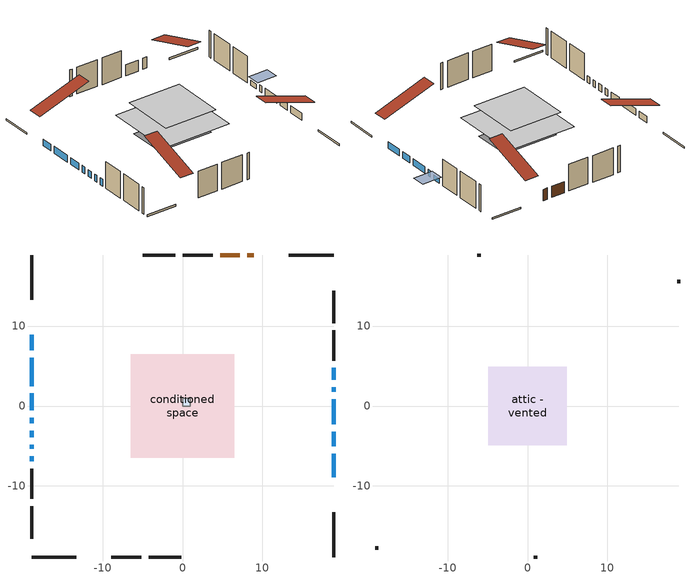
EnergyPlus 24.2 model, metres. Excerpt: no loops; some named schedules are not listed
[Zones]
air source heat pump airloop ret air zone
 floor adiabatic (AdiabaticConst): 0,0 0,1 1,1 1,0 z0
 wall adiabatic (AdiabaticConst): 0,1 0,0 1,0 1,1 0,1 z0:1
 ceiling adiabatic (AdiabaticConst): 1,0 1,1 0,1 0,0 z1
conditioned space
 floor outside (Floor1 construction): -2.49,-2.49 -2.49,2.49 2.49,2.49 2.49,-2.49 z0
 floor outside (Floor2 construction): -0.93,-0.93 -0.93,0.93 0.93,0.93 0.93,-0.93 z0
 floor adiabatic (AdiabaticFloorConstruction): -6.46,-6.46 -6.46,6.46 6.46,6.46 6.46,-6.46 z2.44
 floor foundation (Slab1 construction): -5.04,-3.45 -5.04,3.45 5.04,3.45 5.04,-3.45 z0
 wall outside (RimJoist1 construction): 18.89,18.89 13.29,18.89 / -18.89,-18.89 -13.29,-18.89 / -18.89,18.89 -18.89,13.29 / 18.89,-18.89 18.89,-13.29 z0:0.3
 wall outside (AdiabaticWallConstruction 1): 8.9,18.89 8.09,18.89 / 7.16,18.89 4.73,18.89 z0:2.03
 wall outside (AdiabaticWallConstruction): -18.89,8.9 -18.89,6.95 / -18.89,6.02 -18.89,2.49 / 18.89,-8.9 18.89,-5.96 / 18.89,-5.04 18.89,-3.2 / 18.89,-2.28 18.89,0.85 / -18.89,1.56 -18.89,-0.52 / -18.89,-1.45 -18.89,-2.16 / 18.89,1.78 18.89,2.36 / -18.89,-3.09 -18.89,-3.9 / -18.89,-4.83 -18.89,-5.37 / -18.89,-6.3 -18.89,-6.91 z0:1.22; 18.89,3.28 18.89,4.76 z0:0.86
 wall outside (Wall1 construction): 3.8,18.89 0.04,18.89 / -8.9,-18.89 -5.14,-18.89 / -18.89,-7.84 -18.89,-11.6 / 18.89,5.68 18.89,9.44 z0:4.88
 wall outside (Wall2 construction): -0.88,18.89 -4.95,18.89 / -4.21,-18.89 -0.15,-18.89 / -18.89,-12.53 -18.89,-16.59 / 18.89,10.37 18.89,14.44 z0:4.88
 window (WindowConstruction): -18.89,8.9 -18.89,6.95 z0:1.22
 window (WindowConstruction 4): -18.89,6.02 -18.89,2.49 z0:1.22
 window (WindowConstruction 5): 18.89,-8.9 18.89,-5.96 z0:1.22
 window (WindowConstruction 6): 18.89,-5.04 18.89,-3.2 z0:1.22
 window (WindowConstruction 7): 18.89,-2.28 18.89,0.85 z0:1.22
 window (WindowConstruction 8): -18.89,1.56 -18.89,-0.52 z0:1.22
 window (WindowConstruction 1): -18.89,-1.45 -18.89,-2.16 z0:1.22
 window (WindowConstruction 2): 18.89,1.78 18.89,2.35 z0:1.22
 window (WindowConstruction 3): 18.89,3.28 18.89,4.76 z0:0.86
 window (WindowConstruction 9): -18.89,-3.09 -18.89,-3.9 z0:1.22
 window (WindowConstruction 10): -18.89,-4.83 -18.89,-5.37 z0:1.22
 window (WindowConstruction 11): -18.89,-6.3 -18.89,-6.91 z0:1.22
 door (Door): 8.9,18.89 8.09,18.89 z0:2.03
 door (Door 1): 7.16,18.89 4.73,18.89 z0:2.03
 ceiling adiabatic (AdiabaticFloorConstruction): 6.46,-6.46 6.46,6.46 -6.46,6.46 -6.46,-6.46 z2.44
attic - vented
 floor to conditioned space (Floor3 construction Reversed): -4.93,-4.93 -4.93,4.93 4.93,4.93 4.93,-4.93 z4.88
 wall outside (Wall3 construction): -5.88,18.89 -6.32,18.89 / 0.78,-18.89 1.22,-18.89 / -18.89,-17.52 -18.89,-17.96 / 18.89,15.37 18.89,15.8 z0:4.88
 roof outside (Roof1 construction): 9.83,18.89,4.88 9.83,9.28,8.08 12.36,9.28,8.08 12.36,18.89,4.88; -9.83,-18.89,4.88 -9.83,-9.28,8.08 -12.36,-9.28,8.08 -12.36,-18.89,4.88; -18.89,9.83,4.88 -9.28,9.83,8.08 -9.28,12.36,8.08 -18.89,12.36,4.88; 18.89,-9.83,4.88 9.28,-9.83,8.08 9.28,-12.36,8.08 18.89,-12.36,4.88
shading: 18.89,5.22 18.89,2.82 22.55,2.82 22.55,5.22 z1.32
[Building]
Building 1: Terrain=Suburbs
[Site:Location]
Vancouver Intl AP_BC: Latitude {deg}=49.19; Longitude {deg}=-123.18; Time Zone {hr}=-8; Elevation {m}=4; Keep Site Location Information=Yes
[Site:GroundTemperature:Shallow]
8.06451, 6.96315, 6.87495, 7.3976, 9.49575, 11.5841, 13.3946, 14.5416, 14.639, 13.7062, 11.9418, 9.91751
[Site:WaterMainsTemperature]
Calculation Method=Schedule; Temperature Schedule=mains temperature schedule
[Material] Roughness=Rough; Thermal Absorptance=0.9
Name | Thickness {m} | Conductivity {W/m-K} | Density {kg/m3} | Specific Heat {J/kg-K} | Solar Absorptance | Visible Absorptance
asphalt or fiberglass shingles | 0.00635 | 0.162714 | 1121.4 | 1465.45 | 0.4 | 0.4
ceiling stud and cavity | 0.1397 | 0.0759208 | 65.682 | 1177.47 | 0.7 | 0.7
concrete 4.0 in. | 0.1016 | 1.803125 | 2242.8 | 837.4 | 0.7 | 0.7
door material | 0.04445 | 0.053851 | 512.64 | 1214.23 | 0.7 | 0.7
exterior vertical ins | 0.00294211 | 0.029427 | 32.04 | 1214.23 | 0.7 | 0.7
floor covering | 0.0127 | 0.0433444 | 54.468 | 1339.84 | 0.6 | 0.6
floor rigid ins | 0.051816 | 0.029427 | 32.04 | 1214.23 | 0.7 | 0.7
floor rigid ins 1; wall rigid ins | 0.512978 | 0.029427 | 32.04 | 1214.23 | 0.7 | 0.7
floor stud and cavity | 0.1397 | 0.477371 | 92.3553 | 1139.71 | 0.7 | 0.7
floor stud and cavity 1 | 0.1397 | 0.48026 | 92.3553 | 1139.71 | 0.7 | 0.7
floor stud and cavity 2 | 0.1397 | 1.75129 | 37.0049 | 1207.88 | 0.7 | 0.7
furniture material conditioned space 1 | 0.1524 | 0.115458 | 640.8 | 1214.23 | 0.6 | 0.6
gypsum board | 0.0127 | 0.160291 | 801 | 837.4 | 0.6 | 0.6
osb sheathing 0.5 in. | 0.0127 | 0.115458 | 512.64 | 1214.23 | 0.7 | 0.7
osb sheathing 0.75 in. | 0.01905 | 0.115458 | 512.64 | 1214.23 | 0.7 | 0.7
osb sheathing 2.0 in. | 0.0508 | 0.115458 | 512.64 | 1214.23 | 0.7 | 0.7
rim joist stud and cavity | 0.0508 | 0.0452492 | 125.044 | 1163.47 | 0.6 | 0.6
wall stud and cavity | 0.1397 | 0.0984349 | 139.0536 | 1170.24 | 0.7 | 0.7
wall stud and cavity 1 | 0.1397 | 0.0990493 | 139.0536 | 1170.24 | 0.7 | 0.7
wall stud and cavity 2 | 0.0889 | 6.9971 | 50.32683 | 1063.81 | 0.6 | 0.6
wall stud and cavity 3 | 0.0889 | 0.380278 | 52.3479 | 1209.89 | 0.7 | 0.7
wall stud and cavity 4 | 0.0889 | 0.391764 | 83.0341 | 1211.67 | 0.7 | 0.7
wood siding | 0.0254 | 0.102417 | 544.68 | 1172.36 | 0.4 | 0.4
wood siding 1 | 0.00254 | 0.102417 | 544.68 | 1172.36 | 0.4 | 0.4
wood siding 2; wood siding 3; wood siding 4 | 0.0254 | 0.102417 | 544.68 | 1172.36 | 0.7 | 0.7
[Material:NoMass]
Adiabatic: Roughness=Rough; Thermal Resistance {m2-K/W}=176.1; Thermal Absorptance=0.9; Solar Absorptance=0.7; Visible Absorptance=0.7
[WindowMaterial:SimpleGlazingSystem]
Name | U-Factor {W/m2-K} | Solar Heat Gain Coefficient
WindowMaterial | 2.92076 | 0.67
WindowMaterial 1 | 2.949721 | 0.64
WindowMaterial 10 | 2.95767 | 0.63
WindowMaterial 2 | 2.95994 | 0.63
WindowMaterial 3 | 2.93212 | 0.66
WindowMaterial 4 | 2.91622 | 0.64
WindowMaterial 5 | 2.97981 | 0.59
WindowMaterial 6 | 3.03376 | 0.49
WindowMaterial 7 | 2.983789 | 0.55
WindowMaterial 8 | 3.01559 | 0.58
WindowMaterial 9 | 3.02467 | 0.56
[Construction]
AdiabaticConst: Adiabatic
AdiabaticFloorConstruction: floor stud and cavity 2, floor rigid ins 1, osb sheathing 0.75 in., floor covering
AdiabaticWallConstruction: wood siding 3, wall rigid ins, wall stud and cavity 3, gypsum board
AdiabaticWallConstruction 1: wood siding 4, wall rigid ins, wall stud and cavity 3, gypsum board
Door; Door 1: door material
Floor1 construction: floor stud and cavity, floor rigid ins, osb sheathing 0.75 in., floor covering
Floor2 construction: floor stud and cavity 1, floor rigid ins, osb sheathing 0.75 in., floor covering
Floor3 construction Reversed: gypsum board, ceiling stud and cavity
furniture construction conditioned space 1: furniture material conditioned space 1
PartitionWallConstruction: gypsum board, wall stud and cavity 4, gypsum board
RimJoist1 construction: wood siding 2, osb sheathing 2.0 in., rim joist stud and cavity
Roof1 construction: asphalt or fiberglass shingles
Slab1 construction: concrete 4.0 in.
Wall1 construction: wood siding, osb sheathing 0.5 in., wall stud and cavity, gypsum board
Wall2 construction: wood siding, osb sheathing 0.5 in., wall stud and cavity 1, gypsum board
Wall3 construction: wood siding 1, wall stud and cavity 2
WindowConstruction: WindowMaterial
WindowConstruction 1: WindowMaterial 1
WindowConstruction 10: WindowMaterial 9
WindowConstruction 11: WindowMaterial 10
WindowConstruction 2: WindowMaterial 2
WindowConstruction 3: WindowMaterial 3
WindowConstruction 4: WindowMaterial 4
WindowConstruction 5: WindowMaterial 5
WindowConstruction 6: WindowMaterial 6
WindowConstruction 7; WindowConstruction 8: WindowMaterial 7
WindowConstruction 9: WindowMaterial 8
[Zone] Multiplier=1
Name | Volume {m3} | Part of Total Floor Area
air source heat pump airloop ret air zone | 1 | No
attic - vented | 50.6314 | Yes
conditioned space | 419.3 | Yes
[Space]
Name | Zone | Space Type | Volume {m3}
air source heat pump airloop ret air space | air source heat pump airloop ret air zone | Plenum Space Type
attic - vented 1 | attic - vented |  | 50.6314
conditioned space 1 | conditioned space |  | 419.3
[SpaceList]
Plenum Space Type: air source heat pump airloop ret air space
[OtherEquipment] Design Level Calculation Method=EquipmentLevel
Name | Fuel Type | Zone or ZoneList or Space or SpaceList | Schedule | Design Level {W} | Fraction Latent | Fraction Radiant | Fraction Lost
air source heat pump airloop_0 RetCondToRP; air source heat pump airloop_0 RetSensLkToRP | None | air source heat pump airloop ret air space | Always On Discrete | 0 | 0 | 0 | 0
air source heat pump airloop_0 RetLatLkToRP | None | air source heat pump airloop ret air space | Always On Discrete | 0 | 1 | 0 | 0
air source heat pump airloop_0 RetCondToDZ; air source heat pump airloop_0 SupCondToDZ; air source heat pump airloop_0 SupSensLkToDZ | None | attic - vented 1 | Always On Discrete | 0 | 0 | 0 | 0
air source heat pump airloop_0 SupLatLkToDZ | None | attic - vented 1 | Always On Discrete | 0 | 1 | 0 | 0
air source heat pump airloop_0 SupCondToLv; air source heat pump airloop_0 SupSensLkToCond; mech vent house fan sensible load | None | conditioned space 1 | Always On Discrete | 0 | 0 | 0 | 0
air source heat pump airloop_0 SupLatLkToCond; mech vent house fan latent load | None | conditioned space 1 | Always On Discrete | 0 | 1 | 0 | 0
clothes dryer 1 | Electricity | conditioned space 1 | clothes dryer schedule | 0 | 0.015 | 0.081 | 0.85
cooking range 1 | Electricity | conditioned space 1 | cooking range schedule | 0 | 0.08 | 0.432 | 0.2
general water use latent | None | conditioned space 1 | general water use schedule | 62.594 | 1 | 0 | 0
general water use sensible | None | conditioned space 1 | general water use schedule | -61.6891 | 0 | 0.6 | 0
water heater energy adjustment1 | NaturalGas | conditioned space 1 | Always On Discrete | 0.01 | 0 | 0 | 1
[ZoneInfiltration:DesignFlowRate] Schedule=Always On Discrete; Design Flow Rate Calculation Method=Flow/Zone; Design Flow Rate {m3/s}=0
Name | Zone or ZoneList or Space or SpaceList
attic_vented 1 duct leakage imbalance infil flow | attic - vented 1
infil flow; natural vent flow; whole house fan flow | conditioned space 1
[ZoneInfiltration:EffectiveLeakageArea]
infil attic - vented 1: Zone or Space=attic - vented 1; Schedule=Always On Discrete; Effective Air Leakage Area {cm2}=4028.69; Stack Coefficient=0.000561892; Wind Coefficient=1.60157e-05
[ZoneMixing] Schedule=Always On Continuous; Design Flow Rate Calculation Method=Flow/Zone; Design Flow Rate {m3/s}=0
Name | Zone or Space | Source Zone or Space
air source heat pump airloop_0 ZoneMixCondToDZ mix; whole house fan mix | attic - vented | conditioned space
air source heat pump airloop_0 ZoneMixDZToCond mix | conditioned space | attic - vented
[SurfaceProperty:ExposedFoundationPerimeter]
Slab1: Exposed Perimeter Calculation Method=TotalExposedPerimeter; Total Exposed Perimeter {m}=33.986
[InternalMass] Zone or ZoneList=conditioned space; Space or SpaceList=conditioned space 1
Name | Construction | Surface Area {m2}
furniture mass conditioned space 1 | furniture construction conditioned space 1 | 105.952
partition wall mass | PartitionWallConstruction | 264.88
[Lights]
interior lighting: Zone or ZoneList or Space or SpaceList=conditioned space 1; Schedule=interior lighting schedule; Design Level Calculation Method=LightingLevel; Lighting Level {W}=343.2; Return Air Fraction=0; Fraction Radiant=0.6; Fraction Visible=0.2; Fraction Replaceable=1
[People]
occupants: Zone or ZoneList or Space or SpaceList=conditioned space 1; Number of People Schedule=occupants schedule; Number of People Calculation Method=People; Number of People=3; Fraction Radiant=0.314171; Sensible Heat Fraction=0.56303; Activity Level Schedule=occupants activity schedule; Carbon Dioxide Generation Rate {m3/s-W}=0; Enable ASHRAE 55 Comfort Warnings=No; Mean Radiant Temperature Calculation Type=EnclosureAveraged
[ElectricEquipment] Zone or ZoneList or Space or SpaceList=conditioned space 1; Design Level Calculation Method=EquipmentLevel
Name | Schedule | Design Level {W} | Fraction Latent | Fraction Radiant | Fraction Lost
clothes dryer | clothes dryer schedule | 140.772 | 0.015 | 0.081 | 0.85
clothes washer | clothes washer schedule | 32.1985 | 0.03 | 0.162 | 0.7
cooking range | cooking range schedule | 215.147 | 0.08 | 0.432 | 0.2
dishwasher | dishwasher schedule | 66.8632 | 0.3 | 0.18 | 0.4
fridge | fridge schedule | 72.9452 | 0 | 0.6 | 0
mech vent bath fan 0 | mech vent bath fan 0 schedule | 50.2 | 0 | 0 | 1
mech vent bath fan 1 | mech vent bath fan 1 schedule | 50.2 | 0 | 0 | 1
mech vent house fan | mech vent house fan schedule | 0 | 0 | 0 | 1
mech vent house fan cfis | mech vent house fan cfis schedule | 0 | 0 | 0 | 0
mech vent range fan 0 | mech vent range fan 0 schedule | 57 | 0 | 0 | 1
misc plug loads | misc plug loads schedule | 494.7 | 0.045 | 0.513 | 0.1
whole house fan | Always On Discrete | 0 | 0 | 0 | 1
[AirLoopHVAC:ReturnPlenum]
Air Loop HVAC Return Plenum 1: Zone=air source heat pump airloop ret air zone
[Foundation:Kiva]
Foundation Kiva 1: Initial Indoor Air Temperature {C}=18; Exterior Vertical Insulation Material=exterior vertical ins; Exterior Vertical Insulation Depth {m}=0.599999; Wall Height Above Grade {m}=0.1016; Wall Depth Below Slab {m}=0.2032
[Foundation:Kiva:Settings]
Soil Conductivity {W/m-K}=0.849921; Soil Density {kg/m3}=1842.3; Soil Specific Heat {J/kg-K}=418.7; Ground Solar Absorptivity=0.9; Ground Thermal Absorptivity=0.9; Ground Surface Roughness {m}=0.03; Far-Field Width {m}=40; Deep-Ground Boundary Condition=ZeroFlux; Deep-Ground Depth {m}=40; Minimum Cell Dimension {m}=0.2; Maximum Cell Growth Coefficient=3; Simulation Timestep=Timestep
[Exterior:Lights]
exterior lighting: Schedule=exterior lighting schedule; Design Level {W}=75.6
[EnergyManagementSystem:Sensor] Output:Variable or Output:Meter Index Key=attic - vented
Name | Output:Variable or Output:Meter
air_source_heat_pump_airloop_0_DZ_T_s | Zone Air Temperature
air_source_heat_pump_airloop_0_DZ_W_s | Zone Mean Air Humidity Ratio
[Schedule:Constant]
Name | Hourly Value
Always On Discrete; Always On Continuous; mech vent house fan schedule; mech vent house fan cfis schedule | 1
occupants activity schedule | 117.228
fridge schedule | 0
[Schedule:Week:Daily]
interior lighting schedule Week Rule - Jan1-Jan27: interior lighting schedule day, interior lighting schedule day, interior lighting schedule day, interior lighting schedule day, interior lighting schedule day, interior lighting schedule day, interior lighting schedule day, interior lighting schedule default day, interior lighting schedule default day, interior lighting schedule default day, interior lighting schedule default day, interior lighting schedule default day
interior lighting schedule Week Rule - Jan28-Feb3: interior lighting schedule day, interior lighting schedule day, interior lighting schedule day, interior lighting schedule day, interior lighting schedule day 1, interior lighting schedule day 1, interior lighting schedule day 1, interior lighting schedule default day, interior lighting schedule default day, interior lighting schedule default day, interior lighting schedule default day, interior lighting schedule default day
interior lighting schedule Week Rule - Feb4-Feb24: interior lighting schedule day 1, interior lighting schedule day 1, interior lighting schedule day 1, interior lighting schedule day 1, interior lighting schedule day 1, interior lighting schedule day 1, interior lighting schedule day 1, interior lighting schedule default day, interior lighting schedule default day, interior lighting schedule default day, interior lighting schedule default day, interior lighting schedule default day
interior lighting schedule Week Rule - Feb25-Mar3: interior lighting schedule day 1, interior lighting schedule day 1, interior lighting schedule day 1, interior lighting schedule day 1, interior lighting schedule day 2, interior lighting schedule day 2, interior lighting schedule day 2, interior lighting schedule default day, interior lighting schedule default day, interior lighting schedule default day, interior lighting schedule default day, interior lighting schedule default day
interior lighting schedule Week Rule - Mar4-Mar31: interior lighting schedule day 2, interior lighting schedule day 2, interior lighting schedule day 2, interior lighting schedule day 2, interior lighting schedule day 2, interior lighting schedule day 2, interior lighting schedule day 2, interior lighting schedule default day, interior lighting schedule default day, interior lighting schedule default day, interior lighting schedule default day, interior lighting schedule default day
interior lighting schedule Week Rule - Apr1-Apr28: interior lighting schedule day 3, interior lighting schedule day 3, interior lighting schedule day 3, interior lighting schedule day 3, interior lighting schedule day 3, interior lighting schedule day 3, interior lighting schedule day 3, interior lighting schedule default day, interior lighting schedule default day, interior lighting schedule default day, interior lighting schedule default day, interior lighting schedule default day
interior lighting schedule Week Rule - Apr29-May5: interior lighting schedule day 3, interior lighting schedule day 3, interior lighting schedule day 4, interior lighting schedule day 4, interior lighting schedule day 4, interior lighting schedule day 4, interior lighting schedule day 4, interior lighting schedule default day, interior lighting schedule default day, interior lighting schedule default day, interior lighting schedule default day, interior lighting schedule default day
interior lighting schedule Week Rule - May6-May26: interior lighting schedule day 4, interior lighting schedule day 4, interior lighting schedule day 4, interior lighting schedule day 4, interior lighting schedule day 4, interior lighting schedule day 4, interior lighting schedule day 4, interior lighting schedule default day, interior lighting schedule default day, interior lighting schedule default day, interior lighting schedule default day, interior lighting schedule default day
interior lighting schedule Week Rule - May27-Jun2: interior lighting schedule day 4, interior lighting schedule day 4, interior lighting schedule day 4, interior lighting schedule day 4, interior lighting schedule day 4, interior lighting schedule day 5, interior lighting schedule day 5, interior lighting schedule default day, interior lighting schedule default day, interior lighting schedule default day, interior lighting schedule default day, interior lighting schedule default day
interior lighting schedule Week Rule - Jun3-Jun30: interior lighting schedule day 5, interior lighting schedule day 5, interior lighting schedule day 5, interior lighting schedule day 5, interior lighting schedule day 5, interior lighting schedule day 5, interior lighting schedule day 5, interior lighting schedule default day, interior lighting schedule default day, interior lighting schedule default day, interior lighting schedule default day, interior lighting schedule default day
interior lighting schedule Week Rule - Jul1-Jul28: interior lighting schedule day 6, interior lighting schedule day 6, interior lighting schedule day 6, interior lighting schedule day 6, interior lighting schedule day 6, interior lighting schedule day 6, interior lighting schedule day 6, interior lighting schedule default day, interior lighting schedule default day, interior lighting schedule default day, interior lighting schedule default day, interior lighting schedule default day
interior lighting schedule Week Rule - Jul29-Aug4: interior lighting schedule day 6, interior lighting schedule day 6, interior lighting schedule day 6, interior lighting schedule day 7, interior lighting schedule day 7, interior lighting schedule day 7, interior lighting schedule day 7, interior lighting schedule default day, interior lighting schedule default day, interior lighting schedule default day, interior lighting schedule default day, interior lighting schedule default day
interior lighting schedule Week Rule - Aug5-Aug25: interior lighting schedule day 7, interior lighting schedule day 7, interior lighting schedule day 7, interior lighting schedule day 7, interior lighting schedule day 7, interior lighting schedule day 7, interior lighting schedule day 7, interior lighting schedule default day, interior lighting schedule default day, interior lighting schedule default day, interior lighting schedule default day, interior lighting schedule default day
interior lighting schedule Week Rule - Aug26-Sep1: interior lighting schedule day 7, interior lighting schedule day 7, interior lighting schedule day 7, interior lighting schedule day 7, interior lighting schedule day 7, interior lighting schedule day 7, interior lighting schedule day 8, interior lighting schedule default day, interior lighting schedule default day, interior lighting schedule default day, interior lighting schedule default day, interior lighting schedule default day
interior lighting schedule Week Rule - Sep2-Sep29: interior lighting schedule day 8, interior lighting schedule day 8, interior lighting schedule day 8, interior lighting schedule day 8, interior lighting schedule day 8, interior lighting schedule day 8, interior lighting schedule day 8, interior lighting schedule default day, interior lighting schedule default day, interior lighting schedule default day, interior lighting schedule default day, interior lighting schedule default day
interior lighting schedule Week Rule - Sep30-Oct6: interior lighting schedule day 8, interior lighting schedule day 9, interior lighting schedule day 9, interior lighting schedule day 9, interior lighting schedule day 9, interior lighting schedule day 9, interior lighting schedule day 9, interior lighting schedule default day, interior lighting schedule default day, interior lighting schedule default day, interior lighting schedule default day, interior lighting schedule default day
interior lighting schedule Week Rule - Oct7-Oct27: interior lighting schedule day 9, interior lighting schedule day 9, interior lighting schedule day 9, interior lighting schedule day 9, interior lighting schedule day 9, interior lighting schedule day 9, interior lighting schedule day 9, interior lighting schedule default day, interior lighting schedule default day, interior lighting schedule default day, interior lighting schedule default day, interior lighting schedule default day
interior lighting schedule Week Rule - Oct28-Nov3: interior lighting schedule day 9, interior lighting schedule day 9, interior lighting schedule day 9, interior lighting schedule day 9, interior lighting schedule day 10, interior lighting schedule day 10, interior lighting schedule day 10, interior lighting schedule default day, interior lighting schedule default day, interior lighting schedule default day, interior lighting schedule default day, interior lighting schedule default day
interior lighting schedule Week Rule - Nov4-Nov24: interior lighting schedule day 10, interior lighting schedule day 10, interior lighting schedule day 10, interior lighting schedule day 10, interior lighting schedule day 10, interior lighting schedule day 10, interior lighting schedule day 10, interior lighting schedule default day, interior lighting schedule default day, interior lighting schedule default day, interior lighting schedule default day, interior lighting schedule default day
interior lighting schedule Week Rule - Nov25-Dec1: interior lighting schedule day 10, interior lighting schedule day 10, interior lighting schedule day 10, interior lighting schedule day 10, interior lighting schedule day 10, interior lighting schedule day 10, interior lighting schedule day 11, interior lighting schedule default day, interior lighting schedule default day, interior lighting schedule default day, interior lighting schedule default day, interior lighting schedule default day
interior lighting schedule Week Rule - Dec2-Dec31: interior lighting schedule day 11, interior lighting schedule day 11, interior lighting schedule day 11, interior lighting schedule day 11, interior lighting schedule day 11, interior lighting schedule day 11, interior lighting schedule day 11, interior lighting schedule default day, interior lighting schedule default day, interior lighting schedule default day, interior lighting schedule default day, interior lighting schedule default day
occupants schedule Week Rule - Jan1-Dec31: occupants schedule day, occupants schedule day, occupants schedule day, occupants schedule day, occupants schedule day, occupants schedule day, occupants schedule day, occupants schedule default day, occupants schedule default day, occupants schedule default day, occupants schedule default day, occupants schedule default day
clothes dryer schedule Week Rule - Jan1-Dec31: clothes dryer schedule day, clothes dryer schedule day, clothes dryer schedule day, clothes dryer schedule day, clothes dryer schedule day, clothes dryer schedule day, clothes dryer schedule day, clothes dryer schedule default day, clothes dryer schedule default day, clothes dryer schedule default day, clothes dryer schedule default day, clothes dryer schedule default day
clothes washer schedule Week Rule - Jan1-Dec31: clothes washer schedule day, clothes washer schedule day, clothes washer schedule day, clothes washer schedule day, clothes washer schedule day, clothes washer schedule day, clothes washer schedule day, clothes washer schedule default day, clothes washer schedule default day, clothes washer schedule default day, clothes washer schedule default day, clothes washer schedule default day
cooking range schedule Week Rule - Jan1-Dec31: cooking range schedule day, cooking range schedule day, cooking range schedule day, cooking range schedule day, cooking range schedule day, cooking range schedule day, cooking range schedule day, cooking range schedule default day, cooking range schedule default day, cooking range schedule default day, cooking range schedule default day, cooking range schedule default day
dishwasher schedule Week Rule - Jan1-Dec31: dishwasher schedule day, dishwasher schedule day, dishwasher schedule day, dishwasher schedule day, dishwasher schedule day, dishwasher schedule day, dishwasher schedule day, dishwasher schedule default day, dishwasher schedule default day, dishwasher schedule default day, dishwasher schedule default day, dishwasher schedule default day
mech vent bath fan 0 schedule Week Rule - Jan1-Dec31: mech vent bath fan 0 schedule day, mech vent bath fan 0 schedule day, mech vent bath fan 0 schedule day, mech vent bath fan 0 schedule day, mech vent bath fan 0 schedule day, mech vent bath fan 0 schedule day, mech vent bath fan 0 schedule day, mech vent bath fan 0 schedule default day, mech vent bath fan 0 schedule default day, mech vent bath fan 0 schedule default day, mech vent bath fan 0 schedule default day, mech vent bath fan 0 schedule default day
mech vent bath fan 1 schedule Week Rule - Jan1-Dec31: mech vent bath fan 1 schedule day, mech vent bath fan 1 schedule day, mech vent bath fan 1 schedule day, mech vent bath fan 1 schedule day, mech vent bath fan 1 schedule day, mech vent bath fan 1 schedule day, mech vent bath fan 1 schedule day, mech vent bath fan 1 schedule default day, mech vent bath fan 1 schedule default day, mech vent bath fan 1 schedule default day, mech vent bath fan 1 schedule default day, mech vent bath fan 1 schedule default day
mech vent range fan 0 schedule Week Rule - Jan1-Dec31: mech vent range fan 0 schedule day, mech vent range fan 0 schedule day, mech vent range fan 0 schedule day, mech vent range fan 0 schedule day, mech vent range fan 0 schedule day, mech vent range fan 0 schedule day, mech vent range fan 0 schedule day, mech vent range fan 0 schedule default day, mech vent range fan 0 schedule default day, mech vent range fan 0 schedule default day, mech vent range fan 0 schedule default day, mech vent range fan 0 schedule default day
misc plug loads schedule Week Rule - Jan1-Dec31: misc plug loads schedule day, misc plug loads schedule day, misc plug loads schedule day, misc plug loads schedule day, misc plug loads schedule day, misc plug loads schedule day, misc plug loads schedule day, misc plug loads schedule default day, misc plug loads schedule default day, misc plug loads schedule default day, misc plug loads schedule default day, misc plug loads schedule default day
general water use schedule Week Rule - Jan1-Dec31: general water use schedule day, general water use schedule day, general water use schedule day, general water use schedule day, general water use schedule day, general water use schedule day, general water use schedule day, general water use schedule default day, general water use schedule default day, general water use schedule default day, general water use schedule default day, general water use schedule default day
exterior lighting schedule Week Rule - Jan1-Jan27: exterior lighting schedule day, exterior lighting schedule day, exterior lighting schedule day, exterior lighting schedule day, exterior lighting schedule day, exterior lighting schedule day, exterior lighting schedule day, exterior lighting schedule default day, exterior lighting schedule default day, exterior lighting schedule default day, exterior lighting schedule default day, exterior lighting schedule default day
exterior lighting schedule Week Rule - Jan28-Feb3: exterior lighting schedule day, exterior lighting schedule day, exterior lighting schedule day, exterior lighting schedule day, exterior lighting schedule day 1, exterior lighting schedule day 1, exterior lighting schedule day 1, exterior lighting schedule default day, exterior lighting schedule default day, exterior lighting schedule default day, exterior lighting schedule default day, exterior lighting schedule default day
exterior lighting schedule Week Rule - Feb4-Feb24: exterior lighting schedule day 1, exterior lighting schedule day 1, exterior lighting schedule day 1, exterior lighting schedule day 1, exterior lighting schedule day 1, exterior lighting schedule day 1, exterior lighting schedule day 1, exterior lighting schedule default day, exterior lighting schedule default day, exterior lighting schedule default day, exterior lighting schedule default day, exterior lighting schedule default day
exterior lighting schedule Week Rule - Feb25-Mar3: exterior lighting schedule day 1, exterior lighting schedule day 1, exterior lighting schedule day 1, exterior lighting schedule day 1, exterior lighting schedule day 2, exterior lighting schedule day 2, exterior lighting schedule day 2, exterior lighting schedule default day, exterior lighting schedule default day, exterior lighting schedule default day, exterior lighting schedule default day, exterior lighting schedule default day
exterior lighting schedule Week Rule - Mar4-Mar31: exterior lighting schedule day 2, exterior lighting schedule day 2, exterior lighting schedule day 2, exterior lighting schedule day 2, exterior lighting schedule day 2, exterior lighting schedule day 2, exterior lighting schedule day 2, exterior lighting schedule default day, exterior lighting schedule default day, exterior lighting schedule default day, exterior lighting schedule default day, exterior lighting schedule default day
exterior lighting schedule Week Rule - Apr1-Apr28: exterior lighting schedule day 3, exterior lighting schedule day 3, exterior lighting schedule day 3, exterior lighting schedule day 3, exterior lighting schedule day 3, exterior lighting schedule day 3, exterior lighting schedule day 3, exterior lighting schedule default day, exterior lighting schedule default day, exterior lighting schedule default day, exterior lighting schedule default day, exterior lighting schedule default day
exterior lighting schedule Week Rule - Apr29-May5: exterior lighting schedule day 3, exterior lighting schedule day 3, exterior lighting schedule day 4, exterior lighting schedule day 4, exterior lighting schedule day 4, exterior lighting schedule day 4, exterior lighting schedule day 4, exterior lighting schedule default day, exterior lighting schedule default day, exterior lighting schedule default day, exterior lighting schedule default day, exterior lighting schedule default day
exterior lighting schedule Week Rule - May6-May26: exterior lighting schedule day 4, exterior lighting schedule day 4, exterior lighting schedule day 4, exterior lighting schedule day 4, exterior lighting schedule day 4, exterior lighting schedule day 4, exterior lighting schedule day 4, exterior lighting schedule default day, exterior lighting schedule default day, exterior lighting schedule default day, exterior lighting schedule default day, exterior lighting schedule default day
exterior lighting schedule Week Rule - May27-Jun2: exterior lighting schedule day 4, exterior lighting schedule day 4, exterior lighting schedule day 4, exterior lighting schedule day 4, exterior lighting schedule day 4, exterior lighting schedule day 5, exterior lighting schedule day 5, exterior lighting schedule default day, exterior lighting schedule default day, exterior lighting schedule default day, exterior lighting schedule default day, exterior lighting schedule default day
exterior lighting schedule Week Rule - Jun3-Jun30: exterior lighting schedule day 5, exterior lighting schedule day 5, exterior lighting schedule day 5, exterior lighting schedule day 5, exterior lighting schedule day 5, exterior lighting schedule day 5, exterior lighting schedule day 5, exterior lighting schedule default day, exterior lighting schedule default day, exterior lighting schedule default day, exterior lighting schedule default day, exterior lighting schedule default day
exterior lighting schedule Week Rule - Jul1-Jul28: exterior lighting schedule day 6, exterior lighting schedule day 6, exterior lighting schedule day 6, exterior lighting schedule day 6, exterior lighting schedule day 6, exterior lighting schedule day 6, exterior lighting schedule day 6, exterior lighting schedule default day, exterior lighting schedule default day, exterior lighting schedule default day, exterior lighting schedule default day, exterior lighting schedule default day
exterior lighting schedule Week Rule - Jul29-Aug4: exterior lighting schedule day 6, exterior lighting schedule day 6, exterior lighting schedule day 6, exterior lighting schedule day 7, exterior lighting schedule day 7, exterior lighting schedule day 7, exterior lighting schedule day 7, exterior lighting schedule default day, exterior lighting schedule default day, exterior lighting schedule default day, exterior lighting schedule default day, exterior lighting schedule default day
exterior lighting schedule Week Rule - Aug5-Aug25: exterior lighting schedule day 7, exterior lighting schedule day 7, exterior lighting schedule day 7, exterior lighting schedule day 7, exterior lighting schedule day 7, exterior lighting schedule day 7, exterior lighting schedule day 7, exterior lighting schedule default day, exterior lighting schedule default day, exterior lighting schedule default day, exterior lighting schedule default day, exterior lighting schedule default day
[Schedule:Year]
interior lighting schedule: interior lighting schedule Week Rule - Jan1-Jan27, 1, 1, 1, 27, interior lighting schedule Week Rule - Jan28-Feb3, 1, 28, 2, 3, interior lighting schedule Week Rule - Feb4-Feb24, 2, 4, 2, 24, interior lighting schedule Week Rule - Feb25-Mar3, 2, 25, 3, 3, interior lighting schedule Week Rule - Mar4-Mar31, 3, 4, 3, 31, interior lighting schedule Week Rule - Apr1-Apr28, 4, 1, 4, 28, interior lighting schedule Week Rule - Apr29-May5, 4, 29, 5, 5, interior lighting schedule Week Rule - May6-May26, 5, 6, 5, 26, interior lighting schedule Week Rule - May27-Jun2, 5, 27, 6, 2, interior lighting schedule Week Rule - Jun3-Jun30, 6, 3, 6, 30, interior lighting schedule Week Rule - Jul1-Jul28, 7, 1, 7, 28, interior lighting schedule Week Rule - Jul29-Aug4, 7, 29, 8, 4, interior lighting schedule Week Rule - Aug5-Aug25, 8, 5, 8, 25, interior lighting schedule Week Rule - Aug26-Sep1, 8, 26, 9, 1, interior lighting schedule Week Rule - Sep2-Sep29, 9, 2, 9, 29, interior lighting schedule Week Rule - Sep30-Oct6, 9, 30, 10, 6, interior lighting schedule Week Rule - Oct7-Oct27, 10, 7, 10, 27, interior lighting schedule Week Rule - Oct28-Nov3, 10, 28, 11, 3, interior lighting schedule Week Rule - Nov4-Nov24, 11, 4, 11, 24, interior lighting schedule Week Rule - Nov25-Dec1, 11, 25, 12, 1, interior lighting schedule Week Rule - Dec2-Dec31, 12, 2, 12, 31
occupants schedule: occupants schedule Week Rule - Jan1-Dec31, 1, 1, 12, 31
clothes dryer schedule: clothes dryer schedule Week Rule - Jan1-Dec31, 1, 1, 12, 31
clothes washer schedule: clothes washer schedule Week Rule - Jan1-Dec31, 1, 1, 12, 31
cooking range schedule: cooking range schedule Week Rule - Jan1-Dec31, 1, 1, 12, 31
dishwasher schedule: dishwasher schedule Week Rule - Jan1-Dec31, 1, 1, 12, 31
mech vent bath fan 0 schedule: mech vent bath fan 0 schedule Week Rule - Jan1-Dec31, 1, 1, 12, 31
mech vent bath fan 1 schedule: mech vent bath fan 1 schedule Week Rule - Jan1-Dec31, 1, 1, 12, 31
mech vent range fan 0 schedule: mech vent range fan 0 schedule Week Rule - Jan1-Dec31, 1, 1, 12, 31
misc plug loads schedule: misc plug loads schedule Week Rule - Jan1-Dec31, 1, 1, 12, 31
general water use schedule: general water use schedule Week Rule - Jan1-Dec31, 1, 1, 12, 31
exterior lighting schedule: exterior lighting schedule Week Rule - Jan1-Jan27, 1, 1, 1, 27, exterior lighting schedule Week Rule - Jan28-Feb3, 1, 28, 2, 3, exterior lighting schedule Week Rule - Feb4-Feb24, 2, 4, 2, 24, exterior lighting schedule Week Rule - Feb25-Mar3, 2, 25, 3, 3, exterior lighting schedule Week Rule - Mar4-Mar31, 3, 4, 3, 31, exterior lighting schedule Week Rule - Apr1-Apr28, 4, 1, 4, 28, exterior lighting schedule Week Rule - Apr29-May5, 4, 29, 5, 5, exterior lighting schedule Week Rule - May6-May26, 5, 6, 5, 26, exterior lighting schedule Week Rule - May27-Jun2, 5, 27, 6, 2, exterior lighting schedule Week Rule - Jun3-Jun30, 6, 3, 6, 30, exterior lighting schedule Week Rule - Jul1-Jul28, 7, 1, 7, 28, exterior lighting schedule Week Rule - Jul29-Aug4, 7, 29, 8, 4, exterior lighting schedule Week Rule - Aug5-Aug25, 8, 5, 8, 25, exterior lighting schedule Week Rule - Aug26-Sep1, 8, 26, 9, 1, exterior lighting schedule Week Rule - Sep2-Sep29, 9, 2, 9, 29, exterior lighting schedule Week Rule - Sep30-Oct6, 9, 30, 10, 6, exterior lighting schedule Week Rule - Oct7-Oct27, 10, 7, 10, 27, exterior lighting schedule Week Rule - Oct28-Nov3, 10, 28, 11, 3, exterior lighting schedule Week Rule - Nov4-Nov24, 11, 4, 11, 24, exterior lighting schedule Week Rule - Nov25-Dec1, 11, 25, 12, 1, exterior lighting schedule Week Rule - Dec2-Dec31, 12, 2, 12, 31
[Schedule:Compact]
mains temperature schedule: Through: 01/01, For: AllDays, Until: 24:00, 11.375, Through: 01/02, For: AllDays, Until: 24:00, 11.3367, Through: 01/03, For: AllDays, Until: 24:00, 11.2994, Through: 01/04, For: AllDays, Until: 24:00, 11.2628, Through: 01/05, For: AllDays, Until: 24:00, 11.2267, Through: 01/06, For: AllDays, Until: 24:00, 11.1917, Through: 01/07, For: AllDays, Until: 24:00, 11.1578, Through: 01/08, For: AllDays, Until: 24:00, 11.1244, Through: 01/09, For: AllDays, Until: 24:00, 11.0917, Through: 01/10, For: AllDays, Until: 24:00, 11.06, Through: 01/11, For: AllDays, Until: 24:00, 11.0289, Through: 01/12, For: AllDays, Until: 24:00, 10.9989, Through: 01/13, For: AllDays, Until: 24:00, 10.97, Through: 01/14, For: AllDays, Until: 24:00, 10.9417, Through: 01/15, For: AllDays, Until: 24:00, 10.9139, Through: 01/16, For: AllDays, Until: 24:00, 10.8878, Through: 01/17, For: AllDays, Until: 24:00, 10.8622, Through: 01/18, For: AllDays, Until: 24:00, 10.8372, Through: 01/19, For: AllDays, Until: 24:00, 10.8133, Through: 01/20, For: AllDays, Until: 24:00, 10.7906, Through: 01/21, For: AllDays, Until: 24:00, 10.7683, Through: 01/22, For: AllDays, Until: 24:00, 10.7478, Through: 01/23, For: AllDays, Until: 24:00, 10.7272, Through: 01/24, For: AllDays, Until: 24:00, 10.7083, Through: 01/25, For: AllDays, Until: 24:00, 10.69, Through: 01/26, For: AllDays, Until: 24:00, 10.6728, Through: 01/27, For: AllDays, Until: 24:00, 10.6567, Through: 01/28, For: AllDays, Until: 24:00, 10.6411, Through: 01/29, For: AllDays, Until: 24:00, 10.6267, Through: 01/30, For: AllDays, Until: 24:00, 10.6133, Through: 01/31, For: AllDays, Until: 24:00, 10.6011, Through: 02/01, For: AllDays, Until: 24:00, 10.59, Through: 02/02, For: AllDays, Until: 24:00, 10.5794, Through: 02/03, For: AllDays, Until: 24:00, 10.57, Through: 02/04, For: AllDays, Until: 24:00, 10.5617, Through: 02/05, For: AllDays, Until: 24:00, 10.5539, Through: 02/06, For: AllDays, Until: 24:00, 10.5478, Through: 02/07, For: AllDays, Until: 24:00, 10.5422, Through: 02/08, For: AllDays, Until: 24:00, 10.5378, Through: 02/09, For: AllDays, Until: 24:00, 10.5339, Through: 02/10, For: AllDays, Until: 24:00, 10.5317, Through: 02/11, For: AllDays, Until: 24:00, 10.53, Through: 02/12, For: AllDays, Until: 24:00, 10.53, Through: 02/13, For: AllDays, Until: 24:00, 10.5306, Through: 02/14, For: AllDays, Until: 24:00, 10.5317, Through: 02/15, For: AllDays, Until: 24:00, 10.5344, Through: 02/16, For: AllDays, Until: 24:00, 10.5378, Through: 02/17, For: AllDays, Until: 24:00, 10.5428, Through: 02/18, For: AllDays, Until: 24:00, 10.5483, Through: 02/19, For: AllDays, Until: 24:00, 10.5544, Through: 02/20, For: AllDays, Until: 24:00, 10.5622, Through: 02/21, For: AllDays, Until: 24:00, 10.5706, Through: 02/22, For: AllDays, Until: 24:00, 10.5806, Through: 02/23, For: AllDays, Until: 24:00, 10.5911, Through: 02/24, For: AllDays, Until: 24:00, 10.6022, Through: 02/25, For: AllDays, Until: 24:00, 10.615, Through: 02/26, For: AllDays, Until: 24:00, 10.6283, Through: 02/27, For: AllDays, Until: 24:00, 10.6428, Through: 02/28, For: AllDays, Until: 24:00, 10.6583, Through: 03/01, For: AllDays, Until: 24:00, 10.6744, Through: 03/02, For: AllDays, Until: 24:00, 10.6917, Through: 03/03, For: AllDays, Until: 24:00, 10.71, Through: 03/04, For: AllDays, Until: 24:00, 10.7294, Through: 03/05, For: AllDays, Until: 24:00, 10.7494, Through: 03/06, For: AllDays, Until: 24:00, 10.7706, Through: 03/07, For: AllDays, Until: 24:00, 10.7928, Through: 03/08, For: AllDays, Until: 24:00, 10.8161, Through: 03/09, For: AllDays, Until: 24:00, 10.84, Through: 03/10, For: AllDays, Until: 24:00, 10.8644, Through: 03/11, For: AllDays, Until: 24:00, 10.8906, Through: 03/12, For: AllDays, Until: 24:00, 10.9167, Through: 03/13, For: AllDays, Until: 24:00, 10.9444, Through: 03/14, For: AllDays, Until: 24:00, 10.9728, Through: 03/15, For: AllDays, Until: 24:00, 11.0022, Through: 03/16, For: AllDays, Until: 24:00, 11.0322, Through: 03/17, For: AllDays, Until: 24:00, 11.0633, Through: 03/18, For: AllDays, Until: 24:00, 11.095, Through: 03/19, For: AllDays, Until: 24:00, 11.1278, Through: 03/20, For: AllDays, Until: 24:00, 11.1611, Through: 03/21, For: AllDays, Until: 24:00, 11.1956, Through: 03/22, For: AllDays, Until: 24:00, 11.2306, Through: 03/23, For: AllDays, Until: 24:00, 11.2667, Through: 03/24, For: AllDays, Until: 24:00, 11.3033, Through: 03/25, For: AllDays, Until: 24:00, 11.3406, Through: 03/26, For: AllDays, Until: 24:00, 11.3789, Through: 03/27, For: AllDays, Until: 24:00, 11.4178, Through: 03/28, For: AllDays, Until: 24:00, 11.4572, Through: 03/29, For: AllDays, Until: 24:00, 11.4978, Through: 03/30, For: AllDays, Until: 24:00, 11.5389, Through: 03/31, For: AllDays, Until: 24:00, 11.5811, Through: 04/01, For: AllDays, Until: 24:00, 11.6233, Through: 04/02, For: AllDays, Until: 24:00, 11.6667, Through: 04/03, For: AllDays, Until: 24:00, 11.7106, Through: 04/04, For: AllDays, Until: 24:00, 11.755, Through: 04/05, For: AllDays, Until: 24:00, 11.8006, Through: 04/06, For: AllDays, Until: 24:00, 11.8461, Through: 04/07, For: AllDays, Until: 24:00, 11.8928, Through: 04/08, For: AllDays, Until: 24:00, 11.9394, Through: 04/09, For: AllDays, Until: 24:00, 11.9872, Through: 04/10, For: AllDays, Until: 24:00, 12.0356, Through: 04/11, For: AllDays, Until: 24:00, 12.0844, Through: 04/12, For: AllDays, Until: 24:00, 12.1333, Through: 04/13, For: AllDays, Until: 24:00, 12.1833, Through: 04/14, For: AllDays, Until: 24:00, 12.2339, Through: 04/15, For: AllDays, Until: 24:00, 12.2844, Through: 04/16, For: AllDays, Until: 24:00, 12.3361, Through: 04/17, For: AllDays, Until: 24:00, 12.3878, Through: 04/18, For: AllDays, Until: 24:00, 12.44, Through: 04/19, For: AllDays, Until: 24:00, 12.4928, Through: 04/20, For: AllDays, Until: 24:00, 12.5456, Through: 04/21, For: AllDays, Until: 24:00, 12.5994, Through: 04/22, For: AllDays, Until: 24:00, 12.6533, Through: 04/23, For: AllDays, Until: 24:00, 12.7072, Through: 04/24, For: AllDays, Until: 24:00, 12.7622, Through: 04/25, For: AllDays, Until: 24:00, 12.8172, Through: 04/26, For: AllDays, Until: 24:00, 12.8722, Through: 04/27, For: AllDays, Until: 24:00, 12.9278, Through: 04/28, For: AllDays, Until: 24:00, 12.9839, Through: 04/29, For: AllDays, Until: 24:00, 13.04, Through: 04/30, For: AllDays, Until: 24:00, 13.0961, Through: 05/01, For: AllDays, Until: 24:00, 13.1533, Through: 05/02, For: AllDays, Until: 24:00, 13.21, Through: 05/03, For: AllDays, Until: 24:00, 13.2672, Through: 05/04, For: AllDays, Until: 24:00, 13.3244, Through: 05/05, For: AllDays, Until: 24:00, 13.3817, Through: 05/06, For: AllDays, Until: 24:00, 13.4394, Through: 05/07, For: AllDays, Until: 24:00, 13.4972, Through: 05/08, For: AllDays, Until: 24:00, 13.555, Through: 05/09, For: AllDays, Until: 24:00, 13.6133, Through: 05/10, For: AllDays, Until: 24:00, 13.6711, Through: 05/11, For: AllDays, Until: 24:00, 13.7294, Through: 05/12, For: AllDays, Until: 24:00, 13.7878, Through: 05/13, For: AllDays, Until: 24:00, 13.8461, Through: 05/14, For: AllDays, Until: 24:00, 13.9044, Through: 05/15, For: AllDays, Until: 24:00, 13.9628, Through: 05/16, For: AllDays, Until: 24:00, 14.0211, Through: 05/17, For: AllDays, Until: 24:00, 14.0789, Through: 05/18, For: AllDays, Until: 24:00, 14.1372, Through: 05/19, For: AllDays, Until: 24:00, 14.1956, Through: 05/20, For: AllDays, Until: 24:00, 14.2533, Through: 05/21, For: AllDays, Until: 24:00, 14.3117, Through: 05/22, For: AllDays, Until: 24:00, 14.3694, Through: 05/23, For: AllDays, Until: 24:00, 14.4272, Through: 05/24, For: AllDays, Until: 24:00, 14.4844, Through: 05/25, For: AllDays, Until: 24:00, 14.5422, Through: 05/26, For: AllDays, Until: 24:00, 14.5994, Through: 05/27, For: AllDays, Until: 24:00, 14.6561, Through: 05/28, For: AllDays, Until: 24:00, 14.7128, Through: 05/29, For: AllDays, Until: 24:00, 14.7694, Through: 05/30, For: AllDays, Until: 24:00, 14.8261, Through: 05/31, For: AllDays, Until: 24:00, 14.8817, Through: 06/01, For: AllDays, Until: 24:00, 14.9378, Through: 06/02, For: AllDays, Until: 24:00, 14.9933, Through: 06/03, For: AllDays, Until: 24:00, 15.0483, Through: 06/04, For: AllDays, Until: 24:00, 15.1028, Through: 06/05, For: AllDays, Until: 24:00, 15.1572, Through: 06/06, For: AllDays, Until: 24:00, 15.2117, Through: 06/07, For: AllDays, Until: 24:00, 15.265, Through: 06/08, For: AllDays, Until: 24:00, 15.3183, Through: 06/09, For: AllDays, Until: 24:00, 15.3711, Through: 06/10, For: AllDays, Until: 24:00, 15.4239, Through: 06/11, For: AllDays, Until: 24:00, 15.4756, Through: 06/12, For: AllDays, Until: 24:00, 15.5272, Through: 06/13, For: AllDays, Until: 24:00, 15.5783, Through: 06/14, For: AllDays, Until: 24:00, 15.6289, Through: 06/15, For: AllDays, Until: 24:00, 15.6789, Through: 06/16, For: AllDays, Until: 24:00, 15.7283, Through: 06/17, For: AllDays, Until: 24:00, 15.7772, Through: 06/18, For: AllDays, Until: 24:00, 15.8261, Through: 06/19, For: AllDays, Until: 24:00, 15.8739, Through: 06/20, For: AllDays, Until: 24:00, 15.9211, Through: 06/21, For: AllDays, Until: 24:00, 15.9678, Through: 06/22, For: AllDays, Until: 24:00, 16.0139, Through: 06/23, For: AllDays, Until: 24:00, 16.0594, Through: 06/24, For: AllDays, Until: 24:00, 16.1044, Through: 06/25, For: AllDays, Until: 24:00, 16.1483, Through: 06/26, For: AllDays, Until: 24:00, 16.1922, Through: 06/27, For: AllDays, Until: 24:00, 16.235, Through: 06/28, For: AllDays, Until: 24:00, 16.2772, Through: 06/29, For: AllDays, Until: 24:00, 16.3183, Through: 06/30, For: AllDays, Until: 24:00, 16.3594, Through: 07/01, For: AllDays, Until: 24:00, 16.3994, Through: 07/02, For: AllDays, Until: 24:00, 16.4389, Through: 07/03, For: AllDays, Until: 24:00, 16.4772, Through: 07/04, For: AllDays, Until: 24:00, 16.515, Through: 07/05, For: AllDays, Until: 24:00, 16.5522, Through: 07/06, For: AllDays, Until: 24:00, 16.5883, Through: 07/07, For: AllDays, Until: 24:00, 16.6239, Through: 07/08, For: AllDays, Until: 24:00, 16.6583, Through: 07/09, For: AllDays, Until: 24:00, 16.6922, Through: 07/10, For: AllDays, Until: 24:00, 16.7256, Through: 07/11, For: AllDays, Until: 24:00, 16.7578, Through: 07/12, For: AllDays, Until: 24:00, 16.7889, Through: 07/13, For: AllDays, Until: 24:00, 16.8194, Through: 07/14, For: AllDays, Until: 24:00, 16.8489, Through: 07/15, For: AllDays, Until: 24:00, 16.8778, Through: 07/16, For: AllDays, Until: 24:00, 16.9056, Through: 07/17, For: AllDays, Until: 24:00, 16.9328, Through: 07/18, For: AllDays, Until: 24:00, 16.9589, Through: 07/19, For: AllDays, Until: 24:00, 16.9839, Through: 07/20, For: AllDays, Until: 24:00, 17.0083, Through: 07/21, For: AllDays, Until: 24:00, 17.0317, Through: 07/22, For: AllDays, Until: 24:00, 17.0544, Through: 07/23, For: AllDays, Until: 24:00, 17.0761, Through: 07/24, For: AllDays, Until: 24:00, 17.0967, Through: 07/25, For: AllDays, Until: 24:00, 17.1161, Through: 07/26, For: AllDays, Until: 24:00, 17.135, Through: 07/27, For: AllDays, Until: 24:00, 17.1528, Through: 07/28, For: AllDays, Until: 24:00, 17.1694, Through: 07/29, For: AllDays, Until: 24:00, 17.1856, Through: 07/30, For: AllDays, Until: 24:00, 17.2, Through: 07/31, For: AllDays, Until: 24:00, 17.2144, Through: 08/01, For: AllDays, Until: 24:00, 17.2272, Through: 08/02, For: AllDays, Until: 24:00, 17.2389, Through: 08/03, For: AllDays, Until: 24:00, 17.25, Through: 08/04, For: AllDays, Until: 24:00, 17.26, Through: 08/05, For: AllDays, Until: 24:00, 17.2689, Through: 08/06, For: AllDays, Until: 24:00, 17.2772, Through: 08/07, For: AllDays, Until: 24:00, 17.2839, Through: 08/08, For: AllDays, Until: 24:00, 17.29, Through: 08/09, For: AllDays, Until: 24:00, 17.295, Through: 08/10, For: AllDays, Until: 24:00, 17.2989, Through: 08/11, For: AllDays, Until: 24:00, 17.3022, Through: 08/12, For: AllDays, Until: 24:00, 17.3039, Through: 08/13, For: AllDays, Until: 24:00, 17.305, Through: 08/14, For: AllDays, Until: 24:00, 17.305, Through: 08/15, For: AllDays, Until: 24:00, 17.3039, Through: 08/16, For: AllDays, Until: 24:00, 17.3022, Through: 08/17, For: AllDays, Until: 24:00, 17.2989, Through: 08/18, For: AllDays, Until: 24:00, 17.295, Through: 08/19, For: AllDays, Until: 24:00, 17.29, Through: 08/20, For: AllDays, Until: 24:00, 17.2839, Through: 08/21, For: AllDays, Until: 24:00, 17.2772, Through: 08/22, For: AllDays, Until: 24:00, 17.2689, Through: 08/23, For: AllDays, Until: 24:00, 17.26, Through: 08/24, For: AllDays, Until: 24:00, 17.25, Through: 08/25, For: AllDays, Until: 24:00, 17.2394, Through: 08/26, For: AllDays, Until: 24:00, 17.2272, Through: 08/27, For: AllDays, Until: 24:00, 17.2144, Through: 08/28, For: AllDays, Until: 24:00, 17.2006, Through: 08/29, For: AllDays, Until: 24:00, 17.1856, Through: 08/30, For: AllDays, Until: 24:00, 17.1694, Through: 08/31, For: AllDays, Until: 24:00, 17.1528, Through: 09/01, For: AllDays, Until: 24:00, 17.135, Through: 09/02, For: AllDays, Until: 24:00, 17.1161, Through: 09/03, For: AllDays, Until: 24:00, 17.0967, Through: 09/04, For: AllDays, Until: 24:00, 17.0761, Through: 09/05, For: AllDays, Until: 24:00, 17.0544, Through: 09/06, For: AllDays, Until: 24:00, 17.0322, Through: 09/07, For: AllDays, Until: 24:00, 17.0089, Through: 09/08, For: AllDays, Until: 24:00, 16.9844, Through: 09/09, For: AllDays, Until: 24:00, 16.9589, Through: 09/10, For: AllDays, Until: 24:00, 16.9328, Through: 09/11, For: AllDays, Until: 24:00, 16.9061, Through: 09/12, For: AllDays, Until: 24:00, 16.8783, Through: 09/13, For: AllDays, Until: 24:00, 16.8494, Through: 09/14, For: AllDays, Until: 24:00, 16.8194, Through: 09/15, For: AllDays, Until: 24:00, 16.7894, Through: 09/16, For: AllDays, Until: 24:00, 16.7578, Through: 09/17, For: AllDays, Until: 24:00, 16.7256, Through: 09/18, For: AllDays, Until: 24:00, 16.6928, Through: 09/19, For: AllDays, Until: 24:00, 16.6589, Through: 09/20, For: AllDays, Until: 24:00, 16.6239, Through: 09/21, For: AllDays, Until: 24:00, 16.5889, Through: 09/22, For: AllDays, Until: 24:00, 16.5522, Through: 09/23, For: AllDays, Until: 24:00, 16.5156, Through: 09/24, For: AllDays, Until: 24:00, 16.4778, Through: 09/25, For: AllDays, Until: 24:00, 16.4389, Through: 09/26, For: AllDays, Until: 24:00, 16.3994, Through: 09/27, For: AllDays, Until: 24:00, 16.3594, Through: 09/28, For: AllDays, Until: 24:00, 16.3189, Through: 09/29, For: AllDays, Until: 24:00, 16.2772, Through: 09/30, For: AllDays, Until: 24:00, 16.235, Through: 10/01, For: AllDays, Until: 24:00, 16.1922, Through: 10/02, For: AllDays, Until: 24:00, 16.1489, Through: 10/03, For: AllDays, Until: 24:00, 16.1044, Through: 10/04, For: AllDays, Until: 24:00, 16.06, Through: 10/05, For: AllDays, Until: 24:00, 16.0144, Through: 10/06, For: AllDays, Until: 24:00, 15.9683, Through: 10/07, For: AllDays, Until: 24:00, 15.9217, Through: 10/08, For: AllDays, Until: 24:00, 15.8744, Through: 10/09, For: AllDays, Until: 24:00, 15.8261, Through: 10/10, For: AllDays, Until: 24:00, 15.7778, Through: 10/11, For: AllDays, Until: 24:00, 15.7289, Through: 10/12, For: AllDays, Until: 24:00, 15.6794, Through: 10/13, For: AllDays, Until: 24:00, 15.6294, Through: 10/14, For: AllDays, Until: 24:00, 15.5789, Through: 10/15, For: AllDays, Until: 24:00, 15.5278, Through: 10/16, For: AllDays, Until: 24:00, 15.4761, Through: 10/17, For: AllDays, Until: 24:00, 15.4244, Through: 10/18, For: AllDays, Until: 24:00, 15.3717, Through: 10/19, For: AllDays, Until: 24:00, 15.3189, Through: 10/20, For: AllDays, Until: 24:00, 15.2656, Through: 10/21, For: AllDays, Until: 24:00, 15.2117, Through: 10/22, For: AllDays, Until: 24:00, 15.1578, Through: 10/23, For: AllDays, Until: 24:00, 15.1033, Through: 10/24, For: AllDays, Until: 24:00, 15.0489, Through: 10/25, For: AllDays, Until: 24:00, 14.9933, Through: 10/26, For: AllDays, Until: 24:00, 14.9383, Through: 10/27, For: AllDays, Until: 24:00, 14.8822, Through: 10/28, For: AllDays, Until: 24:00, 14.8261, Through: 10/29, For: AllDays, Until: 24:00, 14.77, Through: 10/30, For: AllDays, Until: 24:00, 14.7133, Through: 10/31, For: AllDays, Until: 24:00, 14.6567, Through: 11/01, For: AllDays, Until: 24:00, 14.5994, Through: 11/02, For: AllDays, Until: 24:00, 14.5428, Through: 11/03, For: AllDays, Until: 24:00, 14.485, Through: 11/04, For: AllDays, Until: 24:00, 14.4278, Through: 11/05, For: AllDays, Until: 24:00, 14.37, Through: 11/06, For: AllDays, Until: 24:00, 14.3122, Through: 11/07, For: AllDays, Until: 24:00, 14.2539, Through: 11/08, For: AllDays, Until: 24:00, 14.1961, Through: 11/09, For: AllDays, Until: 24:00, 14.1378, Through: 11/10, For: AllDays, Until: 24:00, 14.0794, Through: 11/11, For: AllDays, Until: 24:00, 14.0217, Through: 11/12, For: AllDays, Until: 24:00, 13.9633, Through: 11/13, For: AllDays, Until: 24:00, 13.905, Through: 11/14, For: AllDays, Until: 24:00, 13.8467, Through: 11/15, For: AllDays, Until: 24:00, 13.7883, Through: 11/16, For: AllDays, Until: 24:00, 13.73, Through: 11/17, For: AllDays, Until: 24:00, 13.6717, Through: 11/18, For: AllDays, Until: 24:00, 13.6139, Through: 11/19, For: AllDays, Until: 24:00, 13.5556, Through: 11/20, For: AllDays, Until: 24:00, 13.4978, Through: 11/21, For: AllDays, Until: 24:00, 13.44, Through: 11/22, For: AllDays, Until: 24:00, 13.3822, Through: 11/23, For: AllDays, Until: 24:00, 13.325, Through: 11/24, For: AllDays, Until: 24:00, 13.2678, Through: 11/25, For: AllDays, Until: 24:00, 13.2106, Through: 11/26, For: AllDays, Until: 24:00, 13.1533, Through: 11/27, For: AllDays, Until: 24:00, 13.0967, Through: 11/28, For: AllDays, Until: 24:00, 13.0406, Through: 11/29, For: AllDays, Until: 24:00, 12.9844, Through: 11/30, For: AllDays, Until: 24:00, 12.9283, Through: 12/01, For: AllDays, Until: 24:00, 12.8728, Through: 12/02, For: AllDays, Until: 24:00, 12.8172, Through: 12/03, For: AllDays, Until: 24:00, 12.7622, Through: 12/04, For: AllDays, Until: 24:00, 12.7078, Through: 12/05, For: AllDays, Until: 24:00, 12.6533, Through: 12/06, For: AllDays, Until: 24:00, 12.5994, Through: 12/07, For: AllDays, Until: 24:00, 12.5461, Through: 12/08, For: AllDays, Until: 24:00, 12.4928, Through: 12/09, For: AllDays, Until: 24:00, 12.4406, Through: 12/10, For: AllDays, Until: 24:00, 12.3883, Through: 12/11, For: AllDays, Until: 24:00, 12.3361, Through: 12/12, For: AllDays, Until: 24:00, 12.285, Through: 12/13, For: AllDays, Until: 24:00, 12.2339, Through: 12/14, For: AllDays, Until: 24:00, 12.1839, Through: 12/15, For: AllDays, Until: 24:00, 12.1339, Through: 12/16, For: AllDays, Until: 24:00, 12.0844, Through: 12/17, For: AllDays, Until: 24:00, 12.0361, Through: 12/18, For: AllDays, Until: 24:00, 11.9878, Through: 12/19, For: AllDays, Until: 24:00, 11.94, Through: 12/20, For: AllDays, Until: 24:00, 11.8933, Through: 12/21, For: AllDays, Until: 24:00, 11.8467, Through: 12/22, For: AllDays, Until: 24:00, 11.8006, Through: 12/23, For: AllDays, Until: 24:00, 11.7556, Through: 12/24, For: AllDays, Until: 24:00, 11.7111, Through: 12/25, For: AllDays, Until: 24:00, 11.6672, Through: 12/26, For: AllDays, Until: 24:00, 11.6239, Through: 12/27, For: AllDays, Until: 24:00, 11.5811, Through: 12/28, For: AllDays, Until: 24:00, 11.5394, Through: 12/29, For: AllDays, Until: 24:00, 11.4983, Through: 12/30, For: AllDays, Until: 24:00, 11.4578, Through: 12/31, For: AllDays, Until: 24:00, 11.4183
